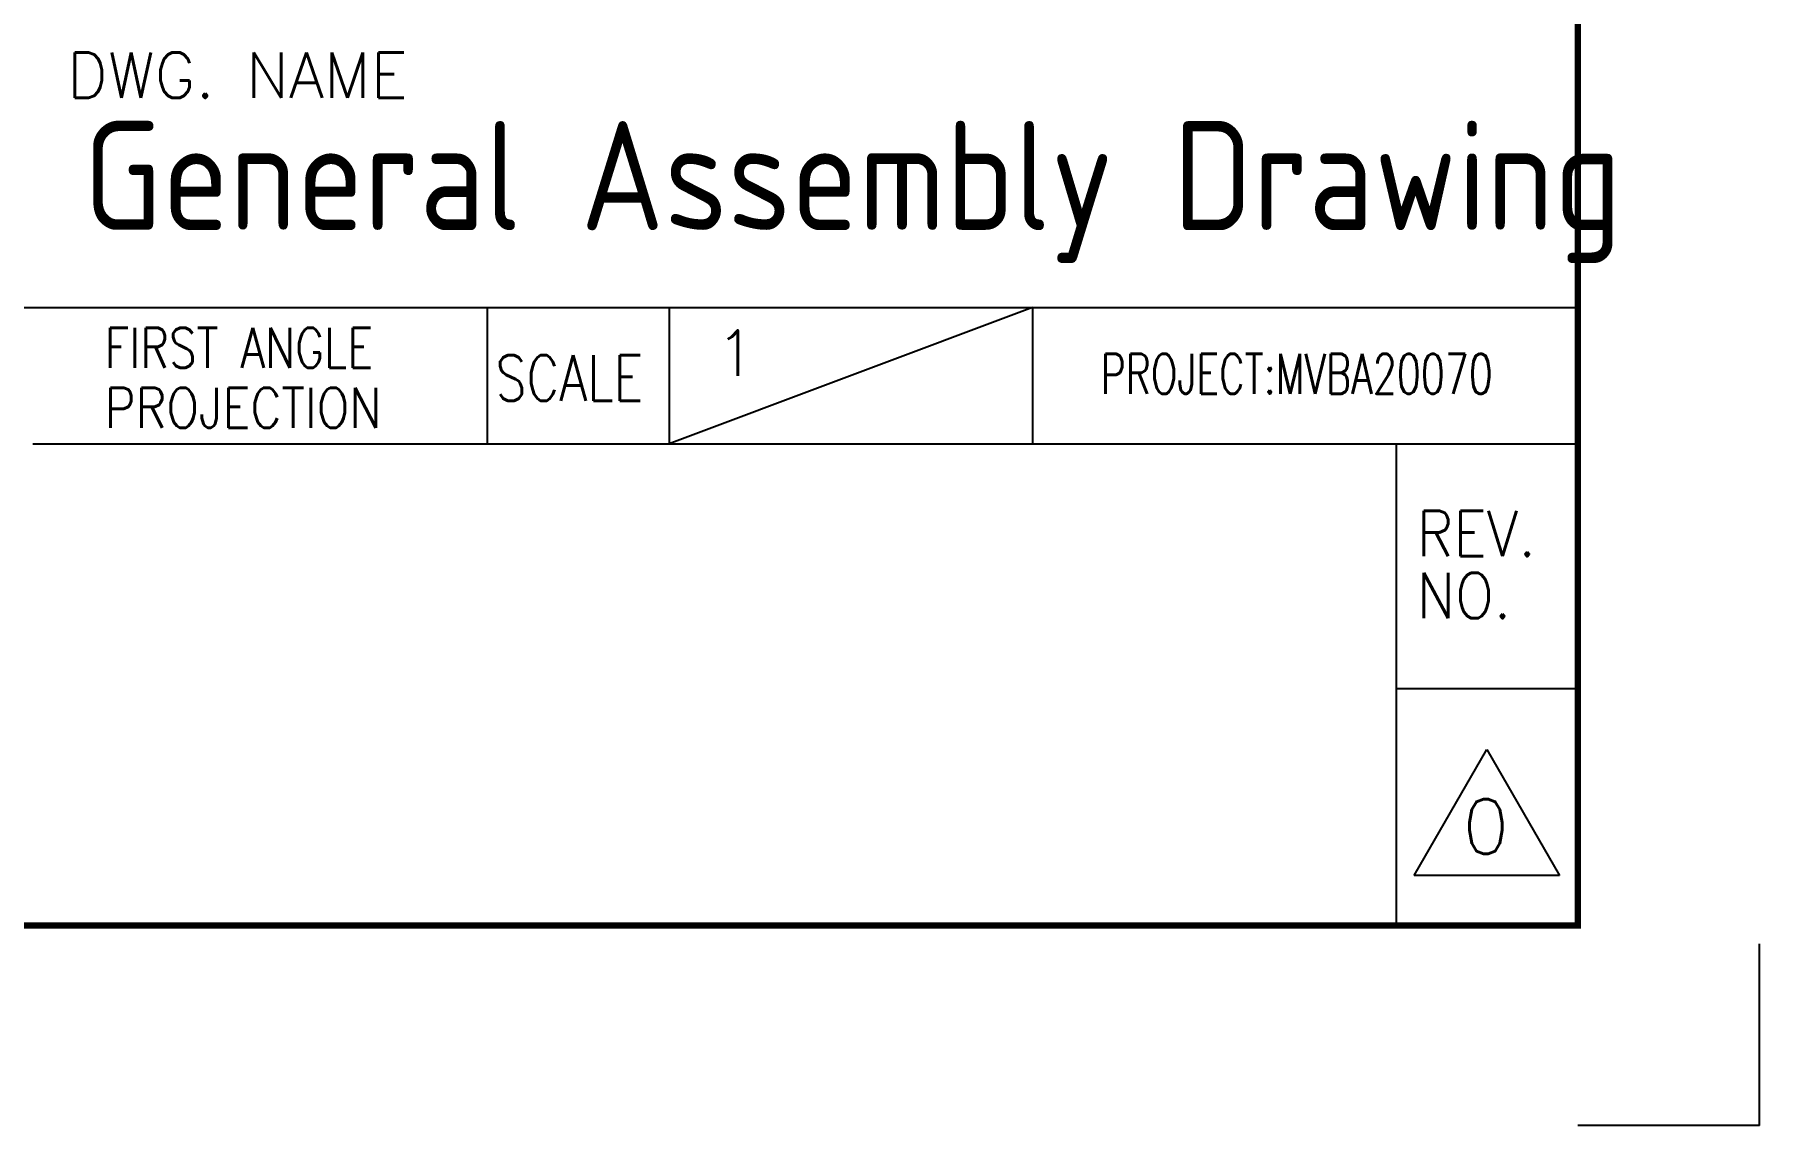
# Model space of a CAD drawing. Header units: millimetres. Extents: x 124493 to 133608, y -169944 to -164394.
# Drawn here: x 130568 to 132341, y -169944 to -168822 of the extents above; entities that cross this region are included whole.
import ezdxf

# ---------------------------------------------------------------- set-up
doc = ezdxf.new("R2010")
doc.units = ezdxf.units.MM
doc.header["$LTSCALE"] = 13
doc.layers.add('1', color=4, linetype='Continuous')
doc.layers.add('2', color=3, linetype='Continuous')
doc.layers.add('paper', color=254, linetype='Continuous', plot=False)
doc.styles.add('ROMANS', font='romans.shx', dxfattribs={"bigfont": 'whgtxt.shx'})
doc.styles.get("Standard").update_dxf_attribs({"font": 'gbenor.shx', "bigfont": 'gbcbig.shx'})

msp = doc.modelspace()

# ---------------------------------------------------------------- linework, layer by layer
at = {"layer": '1', "const_width": 6.54}
msp.add_lwpolyline([(124978.4, -169738.19), (132154.4, -169738.19), (132154.4, -164580.44), (124978.4, -164580.44), (124978.4, -169738.19)], dxfattribs=at)
at = {"layer": '2'}
for p, q in [((129351.27, -169102.81), (132154.4, -169102.81)), ((131033.15, -169102.81), (131033.15, -169242.97)), ((131593.77, -169102.81), (131220.02, -169242.97)), ((131220.02, -169102.81), (131220.02, -169242.97)), ((131593.77, -169102.81), (131593.77, -169242.97)), ((130565.96, -169242.97), (132154.4, -169242.97)), ((131967.52, -169242.97), (131967.52, -169738.19)), ((131967.52, -169494.65), (132154.4, -169494.65)), ((131986.21, -169686.77), (132060.96, -169557.3)), ((132060.96, -169557.3), (132135.71, -169686.77)), ((132135.71, -169686.77), (131986.21, -169686.77))]:
    msp.add_line(p, q, dxfattribs=at)
at = {"layer": 'paper'}
for q in [(132341.27, -169756.88), (132154.4, -169943.75)]:
    msp.add_line((132341.27, -169943.75), q, dxfattribs=at)

# ---------------------------------------------------------------- texts
at = {"layer": '1', "color": 4}
msp.add_text('General Assembly Drawing', height=112.125, dxfattribs=at).set_placement((130617.71, -169023.33))
at = {"layer": '2', "style": 'ROMANS'}
for s, height, p in [('DWG. NAME', 46.719, (130600.93, -168887.36)), ('1', 46.72, (131268.57, -169173.12))]:
    msp.add_text(s, height=height, dxfattribs=at).set_placement(p)
for s, height, width, p in [('FIRST ANGLE', 41.1125, 0.8, (130639.72, -169164.84)), ('SCALE', 46.719, 0.8, (131041.41, -169198.71)), ('PROJECTION', 41.112, 0.86, (130639.72, -169226.45)), ('REV.', 46.719, 0.9, (131988.77, -169358.6)), ('NO.', 46.719, 0.9, (131988.77, -169422.31))]:
    msp.add_text(s, height=height, dxfattribs=dict(at, width=width)).set_placement(p)
at = {"layer": '2', "color": 3, "true_color": 0x00ff00, "style": 'ROMANS', "width": 0.7}
msp.add_text('PROJECT:MVBA20070', height=41.1125, dxfattribs=at).set_placement((131663.72, -169191.61))
at = {"layer": '2', "color": 4, "style": 'ROMANS'}
msp.add_text('0', height=56.06, dxfattribs=at).set_placement((132035.86, -169664.35))

doc.saveas('drawing.dxf')
